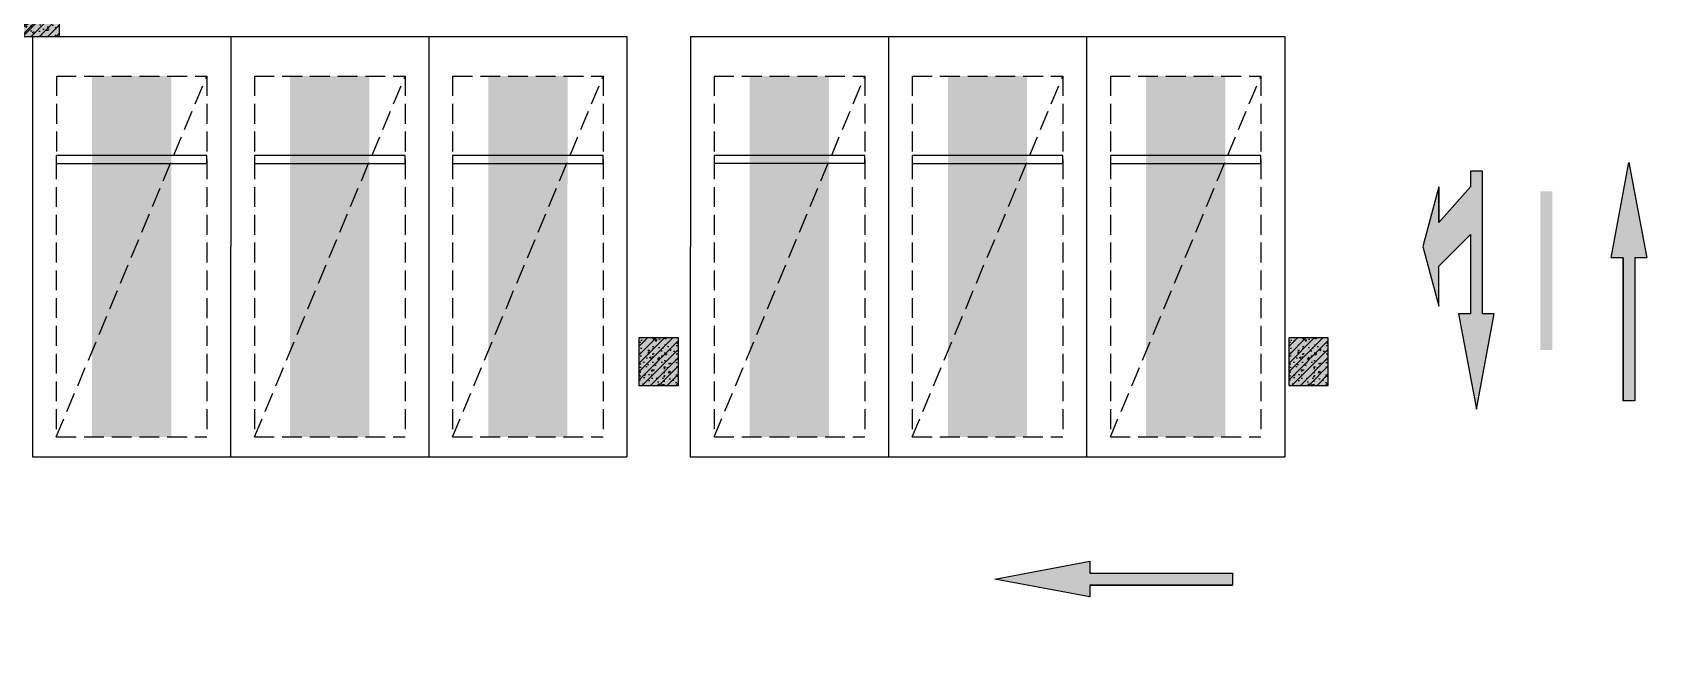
# Model space of a CAD drawing. Extents: x -1338203 to 1886333, y -783476 to 1038610.
# Drawn here: x 701105 to 721573, y -349452 to -341596 of the extents above; entities that cross this region are included whole.
import ezdxf

# ---------------------------------------------------------------- set-up
doc = ezdxf.new("R2010")
doc.units = 0
doc.header["$LTSCALE"] = 1000
doc.header["$MEASUREMENT"] = 0
doc.linetypes.add('A-001-平面B2$0$__DASH', pattern=[0.35, 0.25, -0.1])
for name, color, linetype in [('A-001-车位参照B2$0$A-001-车位参照B2$0$0A-P-PKNG-CAR(A)', 43, 'Continuous'), ('p-a-regular', 5, 'Continuous'), ('S-13-柱墙B2_B1$0$0S-CW-HATCH', 251, 'Continuous'), ('S-13-柱墙B2_B1$0$0S-CW-HATCH-UP', 251, 'Continuous'), ('S-13-柱墙B2_B1$0$0S-CW-LINE', 72, 'Continuous'), ('S001地下二墙柱$0$S001地下二墙柱$0$0A-P-PKNG-STRP', 40, 'Continuous'), ('S001地下二墙柱$0$S001地下二墙柱$0$0S-CC-LINE', 52, 'Continuous'), ('S001地下二墙柱$0$S001地下二墙柱$0$0S-CW-HATCH', 251, 'Continuous'), ('S001地下二墙柱$0$S001地下二墙柱$0$0S-CW-HATCH-UP', 251, 'Continuous'), ('中心线', 42, 'Continuous'), ('地面指向箭头', 7, 'Continuous')]:
    doc.layers.add(name, color=color, linetype=linetype)

# ---------------------------------------------------------------- blocks, each defined once
blk = doc.blocks.new('A-001-主楼组合参照B2')
at = {"ltscale": 0.002}
h = blk.add_hatch(dxfattribs=at)
h.set_pattern_fill('ANSI31', color=8, scale=300)
h.set_pattern_definition([(45, (-290759.7580399357, -7878.096521442116), (-336.7596045400933, 336.7596045400933), [])])
h.paths.add_polyline_path([(66281.2331245013, -186940.2985313081), (66281.2331245013, -185540.2985321602), (62441.23312550061, -185540.2987123799), (62441.23312550061, -181550.2985321602), (55141.23312550061, -181550.2985321602), (55141.23312550061, -185540.2990549848), (51301.23103445512, -185540.2992352045), (51301.23103445512, -186940.2985283216), (44981.23312550061, -186940.298366589), (44981.23312550061, -185540.2985321603), (41131.23316977848, -185540.2985321603), (41131.23316977848, -181650.298521692), (37391.68398198416, -181650.298521692), (37391.68398198416, -179560.2984945478), (38191.2331748188, -179560.2985321605), (38191.2331748188, -176360.2984955478), (41051.23312550061, -176360.2985331602), (41051.2331735522, -174560.2985321603), (42851.29555012775, -174560.2985321603), (42851.2331690148, -173660.2985216923), (46981.23312550061, -173660.2985321605), (46981.23312550061, -172090.2984945478), (50101.2331740607, -172090.2985321603), (50101.23312550061, -174560.2984945478), (67481.2331245013, -174560.2984945478), (67481.2331245013, -172090.2985321603), (70601.23312550061, -172090.2984945478), (70601.2331735522, -174560.2984945478), (76531.2331740607, -174560.2984945478), (76531.2331740607, -176360.2984955478), (79391.23312550061, -176360.2984955478), (79391.2331740607, -179560.2984945478), (80191.23312550061, -179560.2984945478), (80191.2331740607, -182110.2984945478), (81091.2331740607, -182110.2985321603), (81091.23312550061, -185540.2984945478), (72601.23312550061, -185540.2984945478), (72601.23312550061, -186940.2984953998)])
h.paths.add_polyline_path([(2291.232276478084, -185540.2985785123), (9781.232275478309, -185540.2985785123), (9781.232275478309, -186540.298578512), (9631.232276478084, -186540.2985785118), (9631.232276478084, -186940.2985785123), (16251.23227647808, -186940.2985785123), (16251.23227647808, -186540.2985785118), (16101.23227547831, -186540.298578512), (16101.23227547831, -185540.2985785123), (23691.23227547831, -185540.2985785123), (23691.23227547831, -179560.2985785123), (22891.23227547831, -179560.2985785123), (22891.23227547831, -176360.2985785123), (20031.23227547831, -176360.2985785123), (20031.23227547831, -174560.2985785123), (18231.13172222464, -174560.2985785123), (18231.13172222464, -173660.2985785123), (14101.23227547831, -173660.2985785123), (14101.23227547831, -172090.2985785123), (10981.23227547831, -172090.2985785123), (10981.23227547831, -174560.2985785123), (-6398.767723521916, -174560.2985785123), (-6398.767723521916, -172090.2985785123), (-9518.767724521691, -172090.2985785123), (-9518.767724521691, -174560.2985785123), (-15448.76772452169, -174560.2985785123), (-15448.76772452169, -176360.2985785123), (-18308.76772452169, -176360.2985785123), (-18308.76772452169, -179560.2985785123), (-19108.76772452169, -179560.2985785123), (-19108.76772452169, -181610.2985785122), (-20008.76772452169, -181610.2985785122), (-20008.76772452169, -185540.2985785253), (-11518.76772452169, -185540.2985785123), (-11518.76772502181, -186540.2985785123), (-11668.7677235154, -186540.2985785123), (-11668.7677235154, -186940.2985785123), (-5048.767723521916, -186940.2985785123), (-5048.767723515397, -186540.2985785123), (-5198.767723515397, -186540.2985785123), (-5198.767723521916, -185540.2985785123), (-1358.767723515397, -185540.2985785123), (-1358.767723515397, -181550.2985785122), (2291.232276478084, -181550.2985785122)])
h.paths.add_polyline_path([(-109958.7612749783, -168806.1891832975), (-109958.7612691789, -173536.1891834346), (-109708.7612749792, -173536.1891833699), (-103818.7612749829, -173536.1891834874), (-103818.761274982, -177236.1891834413), (-99248.76127499505, -177236.1891834215), (-99248.76127499505, -178036.18918342), (-92868.76126927859, -178036.18918342), (-92868.76126927952, -177236.1891834659), (-71298.76126929256, -177236.189183469), (-71298.76126929256, -178036.18918342), (-64918.7612635761, -178036.18918342), (-64918.76126357983, -177236.1891834659), (-54208.76126359007, -177236.1891834659), (-54208.761263591, -168806.1891834316), (-59108.76126921247, -168806.1891711009), (-59108.76126921247, -167906.1891711006), (-62058.76126937452, -167906.189171247), (-62058.76126937452, -168806.1891711009), (-64368.7612635761, -168806.1891832975), (-64368.7612635761, -167456.1891832975), (-66168.76126925531, -167456.1891832975), (-66168.76126925531, -165386.1891709544), (-69468.76126918918, -165386.1891709558), (-69468.76126920874, -167386.1891832859), (-71848.76126930187, -167386.1891832851), (-71848.76126924413, -168806.189183286), (-82158.76126925531, -168806.1891771933), (-82158.76126917521, -167906.1891709485), (-85208.7612691957, -167906.1891711006), (-85208.7612691957, -168806.1891711009), (-92318.76126924134, -168806.1891835518), (-92318.76126926276, -167386.1891837005), (-94698.76126924786, -167386.1891834291), (-94698.76126925531, -165386.1891709551), (-97998.76126925531, -165386.1891709539), (-97998.76126925531, -167456.1891834188), (-99798.76126925158, -167456.1891834186), (-99798.76127499505, -168806.1891832975)])
h.paths.add_polyline_path([(-115663.7569348987, -225243.7857859249), (-115663.7569348987, -225843.7857859249), (-115413.7569348987, -225843.7857859249), (-115413.7569348987, -225243.7857859249), (-114083.7569348987, -225243.7857859249), (-114083.7569348987, -225843.7857859249), (-113833.7569348987, -225843.7857859249), (-113833.7569348987, -225243.7857859249), (-112008.7569348987, -225243.7857859248), (-112008.7569348987, -225843.7857859249), (-111588.7569348987, -225843.7857859249), (-111588.7569348987, -225243.7857859249), (-92908.75693489867, -225243.7857859249), (-92908.75693489867, -225843.7857859249), (-92488.75693489867, -225843.7857859249), (-92488.75693489867, -225243.7857859249), (-90663.75693489867, -225243.7857859249), (-90663.75693489867, -225843.7857859249), (-90413.75693489867, -225843.7857859249), (-90413.75693489867, -225243.7857859249), (-89083.75693489867, -225243.7857859249), (-89083.75693489867, -225843.7857859249), (-88833.75693489867, -225843.7857859249), (-88833.75693489867, -225243.7857859252), (-82963.75693489867, -225243.7857859252), (-82963.75693489867, -225843.7857859249), (-82713.75693489867, -225843.7857859249), (-82713.75693489867, -225243.7857859249), (-81383.75693489867, -225243.7857859249), (-81383.75693489867, -225843.7857859249), (-81133.75693489867, -225843.7857859249), (-81133.75693489867, -225243.7857859249), (-79308.75693489867, -225243.7857859249), (-79308.75693489867, -225843.7857859249), (-78888.75693489867, -225843.7857859249), (-78888.75693489867, -225243.7857859249), (-60208.75693489867, -225243.7857859248), (-60208.75693489867, -225843.7857859249), (-59788.75693489867, -225843.7857859249), (-59788.75693489867, -225243.7857859249), (-57963.75693489867, -225243.7857859249), (-57963.75693489867, -225843.7857859249), (-57713.75693489867, -225843.7857859249), (-57713.75693489867, -225243.7857859249), (-56383.75693489867, -225243.7857859249), (-56383.75693489867, -225843.7857859249), (-56133.75693489867, -225843.7857859249), (-56133.75693489867, -225243.7857859249), (-53248.75693489867, -225243.7857859249), (-53248.75693488936, -216463.7857859784), (-53248.75693488843, -216463.7857880258), (-56518.75693488098, -216463.785787997), (-56518.75693485443, -216463.7857859249), (-59958.75693489867, -216463.7857859248), (-59958.75693489867, -215463.7857859249), (-67988.75693489867, -215463.7857859249), (-67988.75693489867, -211893.7857859249), (-71108.75693489867, -211893.7857859249), (-71108.75693489867, -215463.7857859249), (-79138.75693489867, -215463.7857859249), (-79138.75693489867, -216463.7857859249), (-81758.75504769175, -216463.7857608667), (-81758.75504769175, -215463.785828924), (-83908.76013395959, -215463.7857370347), (-83908.76013395959, -216463.7856689774), (-86598.75693489867, -216463.7856940356), (-87848.75693495455, -216463.7857859249), (-92658.75693489867, -216463.7857859249), (-92658.75693489867, -215463.7857859249), (-100688.7569348987, -215463.7857859249), (-100688.7569348987, -211893.7857859249), (-103808.7569348987, -211893.7857859249), (-103808.7569349583, -215463.7857859249), (-111838.7569348987, -215463.7857859249), (-111838.7569348987, -215463.778743452), (-114238.7569348931, -215463.7788353413), (-114238.7569348931, -215463.7856940356), (-116458.756825553, -215463.7857859285), (-116458.7570442806, -216463.7857859212), (-118548.7571535825, -216463.7856940356), (-118548.7570442406, -221293.7879517402), (-119248.7632341522, -221293.7879937084), (-119248.7632341522, -221893.7879937084), (-118548.7602174289, -221893.7879937084), (-118548.7569348987, -223843.7809536252), (-119248.763234115, -223843.7809955936), (-119248.763234115, -224443.7809955936), (-118548.7569348987, -224443.7809536252), (-118548.7569348987, -225243.7857859249)])
h.paths.add_polyline_path([(-11948.76700253668, -235160.2985359748), (-15608.76700253668, -235160.2985359748), (-15608.76700253668, -237713.5560672852), (-16508.76700253668, -237713.5560672852), (-16508.76700253668, -241140.2985359879), (-8018.767002536682, -241140.2985359748), (-8018.767003037734, -242140.2985359748), (-8168.767002536682, -242140.2985359748), (-8168.767002536682, -242540.2985359748), (-1548.767002536682, -242540.298535975), (-1548.767002536682, -242140.298535975), (-1698.767001538305, -242140.2985359748), (-1698.767001538305, -241140.298535975), (13281.23299746332, -241140.298535975), (13281.23299746332, -242140.2985359748), (13131.23299746332, -242140.2985359748), (13131.23299746332, -242540.2985359748), (19751.23299746332, -242540.2985359748), (19751.23299746332, -242140.2985359748), (19601.23299746332, -242140.2985359748), (19601.23299746332, -241140.2985359748), (27191.23299746332, -241140.2985359748), (27191.23299746332, -239340.2985359748), (27191.23304551211, -239340.2985359748), (27191.23304551211, -237140.2985358062), (27191.23299746332, -237140.2985358062), (27191.23299746332, -235250.2984237619), (23441.23299746332, -235250.2984237619), (23441.23299746332, -230950.2983570985), (23441.23299746332, -230160.2985359748), (21531.23299746332, -230160.2985359753), (17601.23299746332, -230160.2985359753), (17601.52712125261, -227690.2985359748), (14481.52712125261, -227690.2985359748), (14481.23299746332, -230160.2985359748), (-2898.767001538305, -230160.2985359748), (-2898.767001538305, -227690.2985359748), (-6018.767002536682, -227690.2985359748), (-6018.767002536682, -230160.2985359748), (-9948.767002536682, -230160.2985359748), (-11948.76700253668, -230160.2985359748)])
h.paths.add_polyline_path([(67491.23229324841, -237139.9998558274), (67491.23229401116, -235159.999855996), (71151.23229324794, -235159.999855996), (71151.23229324841, -234559.999855996), (73051.23229324841, -234559.999855996), (73051.23229324841, -230159.9998559959), (77081.23229324841, -230159.999855996), (77080.93816945818, -227689.999855996), (80200.93816945818, -227689.999855996), (80201.23229324841, -230159.999855996), (97581.23229224817, -230159.999855996), (97581.23229224817, -227689.999855996), (100701.2322932484, -227689.999855996), (100701.2322932484, -230159.999855996), (104631.2322932484, -230159.999855996), (106631.2322932484, -230159.999855996), (106631.2322932484, -231959.999855996), (109491.2322932484, -231959.999855996), (109491.2322932484, -235159.999855996), (110291.2322932484, -235159.999855996), (110291.2322932484, -237713.257387306), (111191.2322932484, -237713.257387306), (111191.2322932484, -241139.999856009), (102701.2322932484, -241139.999855996), (102701.2322937485, -242139.999855996), (102851.2322932484, -242139.999855996), (102851.2322932484, -242539.999855996), (96231.23229324841, -242539.999855996), (96231.23229324841, -242139.999855996), (96381.23229224817, -242139.999855996), (96381.23229224817, -241139.999855996), (81401.23229324841, -241139.999855996), (81401.23229324841, -242139.999855996), (81551.23229324841, -242139.9998559955), (81551.23229324841, -242539.999855996), (74931.23229324841, -242539.999855996), (74931.23229324841, -242139.999855996), (75081.23229324841, -242139.999855996), (75081.23229324841, -241139.999855996), (67491.23229324841, -241139.999855996), (67491.23229324841, -239339.999855996)])
h.paths.add_polyline_path([(11810.72601094865, -302464.7122348832), (13795.7470119854, -302220.4619652765), (17696.32407989795, -301740.5088564857), (17394.38181419042, -299289.0335956084), (20491.02751642303, -298908.0015827207), (20792.96978213009, -301359.476843597), (25884.45497300685, -300732.9864286719), (26492.75564002548, -305675.69523174), (29132.84460410872, -305350.8410156242), (28524.54393708915, -300408.1322125561), (38042.87436600938, -299236.9331309021), (37741.22402247298, -296785.4219499681), (40837.86972569837, -296404.3899369583), (41139.52006923431, -298855.9011178924), (45040.10263646976, -298375.947332428), (47025.13193277246, -298131.6960421153), (47635.76015855395, -303094.2692828734), (50474.35205226694, -302744.9899377254), (51268.3637707883, -302647.2894216004), (51580.18199404958, -305181.4349219284), (52178.19982720283, -310041.5235503284), (48297.46755293082, -310519.0348228897), (48117.94285455183, -309060.0382901131), (44465.48894935404, -309509.4606642824), (44587.61459500552, -310501.9753123728), (44736.49179173284, -310483.6564656604), (44785.34204979544, -310880.6623249209), (38214.89507903275, -311689.1340958558), (38166.04482097016, -311292.1282365952), (38314.92201720015, -311273.8093899438), (38192.79637204413, -310281.2947417925), (23324.92694372847, -312110.7369061121), (23447.05258888449, -313103.2515542634), (23595.92978610727, -313084.9327074896), (23644.78004416986, -313481.9385667506), (17074.33307340764, -314290.4103376855), (17025.48281534505, -313893.4044784249), (17174.36001256783, -313875.0856316515), (17052.23436741135, -312882.5709835001), (1787.359078842448, -314760.8634060043), (1909.484723998467, -315753.3780541557), (2058.361921221251, -315735.0592073823), (2107.212179283844, -316132.0650666428), (-4463.234791478375, -316940.5368375777), (-4512.085049540969, -316543.5309783171), (-4363.20785231865, -316525.2121315437), (-4485.333497474669, -315532.6974833923), (-12911.78286028025, -316569.5442107695), (-13330.67382316641, -313165.21896761), (-12437.4106398311, -313055.3058869696), (-12507.02225759183, -312489.5725373559), (-12748.83103498048, -310524.3935341835), (-11954.81931645959, -310426.6930180584), (-12345.62138095987, -307250.6461439739), (-9507.029487246415, -306901.3667988268), (-9726.855648528086, -305114.8404321541), (-7940.226588892518, -304895.8488561726), (-8050.13966953312, -304002.5856728373), (-3951.156865628669, -303497.3721730416), (-4142.894128524465, -301939.124175443), (-1046.248426291859, -301558.0921625552), (-744.5980827559251, -304009.6033434892), (7185.593955974327, -303033.8194386902), (7796.222181755817, -307996.3926794484), (12421.35423673061, -307427.2854756413)])
h.paths.add_polyline_path([(118675.7859663961, -301882.809409273), (118078.7053500742, -297020.9645447106), (118078.5068137946, -297019.3479245001), (118009.0274021446, -296453.598323043), (117767.6778670328, -294488.3628660979), (116973.6433389063, -294585.8778297879), (116583.5834841465, -291409.7397172834), (113744.9100460953, -291758.3557124749), (113525.5013777933, -289971.7780241912), (111540.4150574778, -290215.565433416), (107639.7204380578, -290694.6076925431), (107338.9349182204, -288242.9902351153), (104242.2002585281, -288623.2985935061), (104542.9857783655, -291074.916050934), (87292.58565581567, -293193.4286369771), (86991.5082054229, -290741.8470313875), (83894.77354474016, -291122.1553899002), (84195.85099513293, -293573.7369954897), (80295.15637571295, -294052.7792546166), (78310.07005539746, -294296.5666638416), (78919.53857846209, -299259.28246463), (76080.86514040898, -299607.8984598218), (75286.8306122825, -299705.4134235118), (75598.05663160351, -302239.6317223347), (76015.75496586668, -305640.8215212679), (83549.15755146206, -304715.6483032462), (83671.05125557748, -305708.191463465), (83522.16978205112, -305726.4755190959), (83570.92726389621, -306123.4927831589), (90141.56298413989, -305316.5564586243), (90092.80550229526, -304919.5391945612), (89943.9240292625, -304937.8232501313), (89822.03032465023, -303945.2800899736), (104690.3268628216, -302119.3123950005), (104812.2205674339, -303111.8555551582), (104663.3390934102, -303130.1396108497), (104712.0965752553, -303527.1568749131), (111282.7322954994, -302720.2205503787), (111233.9748136543, -302323.2032863157), (111085.0933396306, -302341.4873420075), (110963.1996350179, -301348.9441818497), (114616.7046459892, -300901.0549714464), (114795.7921093565, -302359.3094186358)])
at = {"color": 3, "flags": 128}
blk.add_lwpolyline([(-71298.76126929256, -178036.18918342), (-64918.7612635761, -178036.18918342), (-64918.76126357983, -177236.1891834659), (-54208.76126359007, -177236.1891834659), (-54208.761263591, -168806.1891834316), (-59108.76126921247, -168806.1891711009), (-59108.76126921247, -167906.1891711006), (-62058.76126937452, -167906.189171247), (-62058.76126937452, -168806.1891711009), (-64368.7612635761, -168806.1891832975), (-64368.7612635761, -167456.1891832975), (-66168.76126925531, -167456.1891832975)], dxfattribs=at)
blk = doc.blocks.new('S-13-柱墙B2_B1')
at = {"layer": 'S-13-柱墙B2_B1$0$0S-CW-HATCH'}
h = blk.add_hatch(color=256, dxfattribs=at)
h.dxf.hatch_style = 1
h.paths.add_polyline_path([(32689.99999996088, -10739.99999999942), (32349.99999996088, -10739.99999999942), (32349.99999996088, -10989.99999999942), (32939.99999996088, -10989.99999999942), (32939.99999996088, -10189.99999999942), (33549.99999795202, -10189.99999999732), (33549.99999795202, -9939.999999997322), (32939.99999996088, -9939.999999999418), (32939.99999996088, -6459.999999999418), (32689.99999996088, -6459.999999999418)])
at = {"layer": 'S-13-柱墙B2_B1$0$0S-CW-HATCH-UP'}
h = blk.add_hatch(dxfattribs=at)
h.set_pattern_fill('钢筋混凝土', color=256, scale=30)
h.set_pattern_definition([(45, (0, 0), (-53.03300858899106, 53.03300858899107), []), (49.99999999999999, (0, 0), (215.178054780226, -18.82564049477853), [22.5, -247.5]), (355, (0, 0), (-41.6254000839, 225.6576401100035), [18, -198]), (100.4514, (17.9315039999783, -1.568802000023425), (173.5528145142065, 206.8318626182861), [19.122057, -210.3426336]), (46.18420000000002, (0, 60), (320.1723145876933, -49.65570429870542), [33.74999999999996, -371.2499999999997]), (96.6356, (26.68102349992841, 55.86200790002476), (280.398811664611, 292.2353612701325), [28.6830864, -315.5139]), (351.1842, (0, 60), (280.3985835400882, 292.2355802775974), [27, -297]), (21, (30, 45), (179.0721156355385, -120.7856671996016), [22.5, -247.5]), (326.0000000000001, (30, 45), (72.99459957647451, 217.5450135140559), [18, -198]), (71.4514, (44.92266990011558, 34.93451819999609), (252.066788574447, 96.75914901298572), [19.122057, -210.3426336]), (37.50000000000001, (0, 0), (3.647956595187201, 99.86815614939344), [0, -195.6, 0, -201, 0, -198.75]), (7.499999999999999, (0, 0), (78.92086123264458, 118.3235135647081), [0, -114.6, 0, -191.1, 0, -75.75]), (327.5, (-66.89999999990687, 0), (160.1467308517227, -6.766461520313927), [0, -75, 0, -234, 0, -310.5]), (317.5, (-96.89999999990687, 0), (174.9558508027159, 30.03149469969532), [0, -97.5, 0, -155.4, 0, -220.5])])
h.paths.add_polyline_path([(32689.99999996088, -10739.99999999942), (32349.99999996088, -10739.99999999942), (32349.99999996088, -10989.99999999942), (32939.99999996088, -10989.99999999942), (32939.99999996088, -10189.99999999942), (33549.99999795202, -10189.99999999732), (33549.99999795202, -9939.999999997322), (32939.99999996088, -9939.999999999418), (32939.99999996088, -6459.999999999418), (32689.99999996088, -6459.999999999418)])
at = {"layer": 'S-13-柱墙B2_B1$0$0S-CW-LINE'}
blk.add_lwpolyline([(32689.99999996088, -10739.99999999942), (32349.99999996088, -10739.99999999942), (32349.99999996088, -10989.99999999942), (32939.99999996088, -10989.99999999942), (32939.99999996088, -10189.99999999942), (33549.99999795202, -10189.99999999732), (33549.99999795202, -9939.999999997322), (32939.99999996088, -9939.999999999418), (32939.99999996088, -6459.999999999418), (32689.99999996088, -6459.999999999418)], close=True, dxfattribs=at)
blk = doc.blocks.new('S001地下二墙柱')
at = {"layer": 'S001地下二墙柱$0$S001地下二墙柱$0$0S-CW-HATCH'}
h = blk.add_hatch(color=256, dxfattribs=at)
h.dxf.hatch_style = 1
h.paths.add_polyline_path([(-57108.76140984008, -181835.8904443951), (-57608.76140984008, -181835.8904443951), (-57608.76140984008, -182435.8904443951), (-57108.76140984008, -182435.8904443951)])
h = blk.add_hatch(color=256, dxfattribs=at)
h.dxf.hatch_style = 1
h.paths.add_polyline_path([(-48908.76140984008, -181835.8904443951), (-49408.76140984008, -181835.8904443951), (-49408.76140984008, -182435.8904443951), (-48908.76140984008, -182435.8904443951)])
at = {"layer": 'S001地下二墙柱$0$S001地下二墙柱$0$0S-CW-HATCH-UP'}
h = blk.add_hatch(dxfattribs=at)
h.set_pattern_fill('钢筋混凝土', color=256, scale=30)
h.set_pattern_definition([(45, (-24798.02880732762, -172884.1634837211), (-53.03300858899106, 53.03300858899107), []), (49.99999999999999, (-24798.02880732762, -172884.1634837211), (215.178054780226, -18.82564049477853), [22.5, -247.5]), (355, (-24798.02880732762, -172884.1634837211), (-41.6254000839, 225.6576401100035), [18, -198]), (100.4514, (-24780.09730332764, -172885.7322857212), (173.5528145142065, 206.8318626182861), [19.122057, -210.3426336]), (46.18420000000002, (-24798.02880732762, -172824.1634837211), (320.1723145876933, -49.65570429870542), [33.74999999999804, -371.2499999999843]), (96.6356, (-24771.34778382676, -172828.3014758211), (280.398811664611, 292.2353612701325), [28.6830864, -315.5139]), (351.1842, (-24798.02880732762, -172824.1634837211), (280.3985835400882, 292.2355802775974), [27, -297]), (21, (-24768.02880732762, -172839.1634837211), (179.0721156355385, -120.7856671996016), [22.5, -247.5]), (326.0000000000001, (-24768.02880732762, -172839.1634837211), (72.99459957647451, 217.5450135140559), [18, -198]), (71.4514, (-24753.1061374289, -172849.2289655211), (252.066788574447, 96.75914901298572), [19.122057, -210.3426336]), (37.50000000000001, (-24798.02880732762, -172884.1634837211), (3.647956595187201, 99.86815614939344), [0, -195.6, 0, -201, 0, -198.75]), (7.499999999999999, (-24798.02880732762, -172884.1634837211), (78.92086123264458, 118.3235135647081), [0, -114.6, 0, -191.1, 0, -75.75]), (327.5, (-24864.92880732799, -172884.1634837211), (160.1467308517227, -6.766461520313927), [0, -75, 0, -234, 0, -310.5]), (317.5, (-24894.92880732799, -172884.1634837211), (174.9558508027159, 30.03149469969532), [0, -97.5, 0, -155.4, 0, -220.5])])
h.paths.add_polyline_path([(-57108.76140984008, -181835.8904443951), (-57608.76140984008, -181835.8904443951), (-57608.76140984008, -182435.8904443951), (-57108.76140984008, -182435.8904443951)])
h = blk.add_hatch(dxfattribs=at)
h.set_pattern_fill('钢筋混凝土', color=256, scale=30)
h.set_pattern_definition([(45, (-16598.02880732762, -172884.1634837211), (-53.03300858899106, 53.03300858899107), []), (49.99999999999999, (-16598.02880732762, -172884.1634837211), (215.178054780226, -18.82564049477853), [22.5, -247.5]), (355, (-16598.02880732762, -172884.1634837211), (-41.6254000839, 225.6576401100035), [18, -198]), (100.4514, (-16580.09730332764, -172885.7322857212), (173.5528145142065, 206.8318626182861), [19.122057, -210.3426336]), (46.18420000000002, (-16598.02880732762, -172824.1634837211), (320.1723145876933, -49.65570429870542), [33.74999999999804, -371.2499999999843]), (96.6356, (-16571.34778382676, -172828.3014758211), (280.398811664611, 292.2353612701325), [28.6830864, -315.5139]), (351.1842, (-16598.02880732762, -172824.1634837211), (280.3985835400882, 292.2355802775974), [27, -297]), (21, (-16568.02880732762, -172839.1634837211), (179.0721156355385, -120.7856671996016), [22.5, -247.5]), (326.0000000000001, (-16568.02880732762, -172839.1634837211), (72.99459957647451, 217.5450135140559), [18, -198]), (71.4514, (-16553.1061374289, -172849.2289655211), (252.066788574447, 96.75914901298572), [19.122057, -210.3426336]), (37.50000000000001, (-16598.02880732762, -172884.1634837211), (3.647956595187201, 99.86815614939344), [0, -195.6, 0, -201, 0, -198.75]), (7.499999999999999, (-16598.02880732762, -172884.1634837211), (78.92086123264458, 118.3235135647081), [0, -114.6, 0, -191.1, 0, -75.75]), (327.5, (-16664.92880732799, -172884.1634837211), (160.1467308517227, -6.766461520313927), [0, -75, 0, -234, 0, -310.5]), (317.5, (-16694.92880732799, -172884.1634837211), (174.9558508027159, 30.03149469969532), [0, -97.5, 0, -155.4, 0, -220.5])])
h.paths.add_polyline_path([(-48908.76140984008, -181835.8904443951), (-49408.76140984008, -181835.8904443951), (-49408.76140984008, -182435.8904443951), (-48908.76140984008, -182435.8904443951)])
at = {"layer": 'S001地下二墙柱$0$S001地下二墙柱$0$0S-CC-LINE', "color": 1}
for points in [[(-57108.76140984008, -181835.8904443951), (-57608.76140984008, -181835.8904443951), (-57608.76140984008, -182435.8904443951), (-57108.76140984008, -182435.8904443951)], [(-48908.76140984008, -181835.8904443951), (-49408.76140984008, -181835.8904443951), (-49408.76140984008, -182435.8904443951), (-48908.76140984008, -182435.8904443951)]]:
    blk.add_lwpolyline(points, close=True, dxfattribs=at)
at = {"layer": 'S001地下二墙柱$0$S001地下二墙柱$0$0A-P-PKNG-STRP', "ltscale": 0.002}
blk.add_blockref('S-13-柱墙B2_B1', (-97858.76142321201, -167045.8904465463), dxfattribs=at)
blk = doc.blocks.new('直行右转或左转')
at = {"layer": '地面指向箭头'}
blk.add_hatch(color=251, dxfattribs=at).paths.add_polyline_path([(3219528.284346588, 2452519.291264324), (3218326.710114264, 2452293.996095764), (3218326.710114264, 2452444.192874803), (3217325.398253995, 2452444.192874803), (3217725.922998101, 2452043.668130696), (3218226.578928237, 2452043.668130696), (3217475.595033034, 2451843.405758641), (3216724.611137833, 2452043.668130696), (3217175.201474953, 2452043.668130696), (3216724.611137833, 2452444.192874803), (3216524.348765777, 2452444.192874803), (3216524.348765777, 2452594.389653844), (3218326.710114264, 2452594.389653844), (3218326.710114264, 2452744.586432884)])
at = {"layer": '地面指向箭头', "color": 251}
blk.add_lwpolyline([(3216724.611137833, 2452043.668130697), (3217175.201474957, 2452043.668130697), (3216724.611137833, 2452043.668130697), (3217475.595033039, 2451843.405758642), (3218226.578928245, 2452043.668130697), (3217725.922998107, 2452043.668130697), (3217325.398253998, 2452444.192874806), (3218326.710114271, 2452444.192874806), (3218326.710114271, 2452293.996095765), (3219528.2843466, 2452519.291264327), (3218326.710114271, 2452744.586432889), (3218326.710114271, 2452594.389653848), (3216524.348765777, 2452594.389653848), (3216524.348765777, 2452444.192874806), (3216724.611137833, 2452444.192874806), (3217175.201474957, 2452043.668130697)], dxfattribs=at)
blk = doc.blocks.new('直行')
at = {"layer": '地面指向箭头'}
blk.add_hatch(color=251, dxfattribs=at).paths.add_polyline_path([(-29241.18088326603, 4059962.360158878), (-29466.27287976909, 4058761.86951086), (-29316.21154876752, 4058761.86951086), (-29316.21154876659, 4056961.133538832), (-29166.15021776455, 4056961.133538832), (-29166.15021776501, 4058761.86951086), (-29016.0888867625, 4058761.86951086)])
at = {"layer": '地面指向箭头', "color": 251}
blk.add_lwpolyline([(-29316.21154876472, 4058761.869510867), (-29316.21154876472, 4056961.133538832), (-29316.21154876472, 4058761.869510867), (-29316.21154876472, 4058761.869510867), (-29466.27287976723, 4058761.869510867), (-29241.18088326324, 4059962.36015889), (-29016.08888675878, 4058761.869510867), (-29166.15021776175, 4058761.869510867), (-29166.15021776129, 4056961.133538832), (-29316.21154876472, 4056961.133538832), (-29316.21154876472, 4056961.133538832)], dxfattribs=at)
blk = doc.blocks.new('A$C3d42903c')
at = {"layer": '中心线', "color": 251, "const_width": 150}
blk.add_lwpolyline([(307560.2413701406, 185637.9829943734), (307560.2413701406, 183637.9829943734)], dxfattribs=at)
at = {"layer": '地面指向箭头', "color": 251, "linetype": 'Continuous', "rotation": 270}
blk.add_blockref('直行右转或左转', (-2145840.3601251, 3402419.61557702), dxfattribs=at)
at = {"layer": '地面指向箭头', "color": 251}
blk.add_blockref('直行', (337845.2332827665, -3873961.359972099), dxfattribs=at)
at = {"layer": '地面指向箭头', "color": 251, "rotation": 90}
blk.add_blockref('直行', (4360564.119806242, 209991.1543924046), dxfattribs=at)
blk = doc.blocks.new('A-001-车位参照B2$0$A-001-车位参照B2$0$ddd')
for p, q in [((0.1196331636165269, 2499.734631010215), (5300.119627203792, 2499.986558642588)), ((0.1196331636165269, 2499.734631010215), (0.2384704556898214, -0.2653666055994108)), ((5300.119627203792, 2499.986558642588), (5300.238464436203, -0.01343849650584161)), ((0.2384704556898214, -0.2653666055994108), (5300.238464436203, -0.01343849650584161))]:
    blk.add_line(p, q)
at = {"linetype": 'A-001-平面B2$0$__DASH'}
for p, q in [((500.1338930671918, 2199.758391137235), (5050.133887941134, 2199.974675002741)), ((500.1338930671918, 2199.758391137235), (500.2242094210233, 299.7583935214207)), ((5050.133887941134, 2199.974675002741), (5050.224204235303, 299.9746773870429)), ((500.2242094210233, 299.7583935214207), (5050.224204235303, 299.9746773870429))]:
    blk.add_line(p, q, dxfattribs=at)
blk.add_lwpolyline([(5050.133887941134, 2199.974675002741), (500.2242094210233, 299.7583935214207)], dxfattribs=at)
blk.add_lwpolyline([(1500.224208288535, 299.8059285574127), (1500.133891934704, 2199.805926173227), (1600.133891815436, 2199.810679533752), (1600.224208169326, 299.8106819179375)], close=True)
at = {"layer": 'p-a-regular', "ltscale": 0.002, "const_width": 999.9999999999999}
blk.add_lwpolyline([(5050.179046088189, 1249.974676194834), (500.1790512440493, 1249.758392329211)], dxfattribs=at)

msp = doc.modelspace()

# ---------------------------------------------------------------- block references
at = {"ltscale": 0.002}
for name, p in [('S001地下二墙柱', (766365.3671995364, -163610.9267240381)), ('A-001-主楼组合参照B2', (766365.3666062295, -163610.9266430476)), ('A-001-主楼组合参照B2', (766365.3667125844, -163610.9266343083)), ('A$C3d42903c', (412646.1906152107, -529238.6893982684))]:
    msp.add_blockref(name, p, dxfattribs=at)
at = {"layer": 'A-001-车位参照B2$0$A-001-车位参照B2$0$0A-P-PKNG-CAR(A)', "linetype": 'Continuous', "xscale": -1, "rotation": 89.99727645939184}
for p in [(703606.5990820959, -341646.518278184), (706106.5990820957, -341646.518278184), (708606.599079206, -341646.6384088623), (711906.599104349, -341645.9990786196), (714406.5990822746, -341646.518278184), (716906.5990822746, -341646.518278184)]:
    msp.add_blockref('A-001-车位参照B2$0$A-001-车位参照B2$0$ddd', p, dxfattribs=at)

doc.saveas('drawing.dxf')
